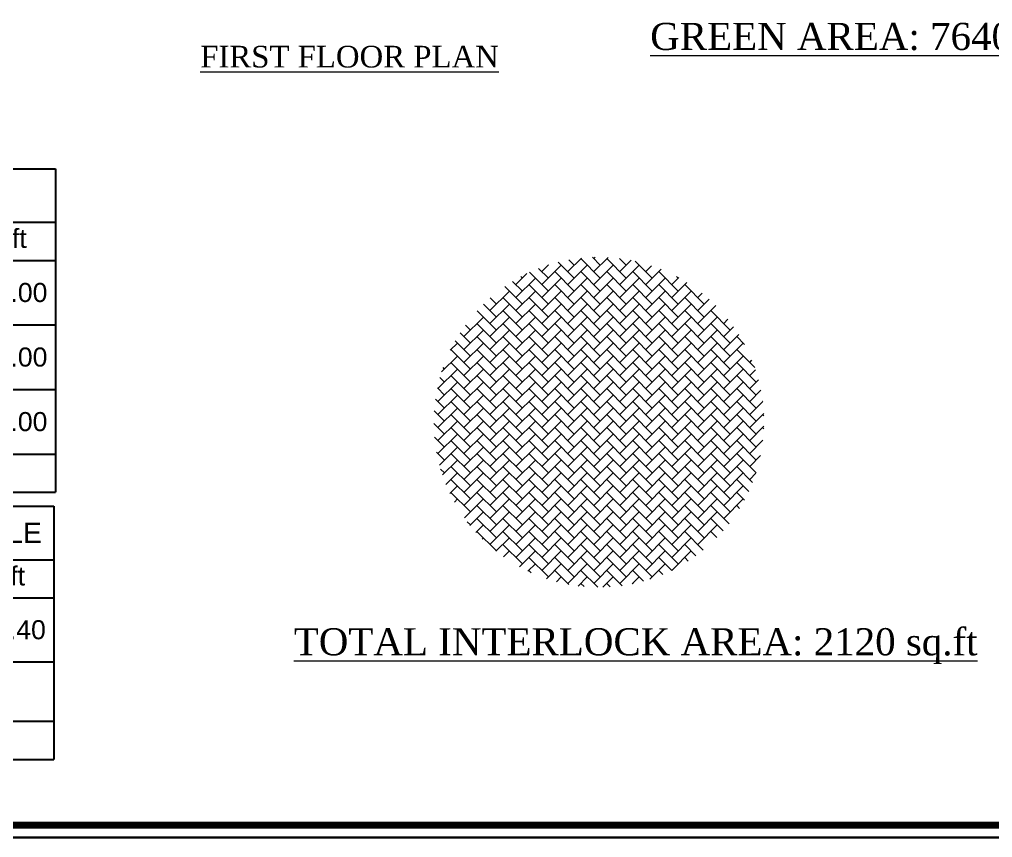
# Model space of a CAD drawing. Header units: centimetres. Extents: x 7997 to 116674, y 1017 to 13844.
# Drawn here: x 9807 to 11960, y 10287 to 12097 of the extents above; entities that cross this region are included whole.
import ezdxf
from ezdxf.enums import TextEntityAlignment as Align

# ---------------------------------------------------------------- set-up
doc = ezdxf.new("R2010")
doc.units = ezdxf.units.CM
doc.header["$LTSCALE"] = 200
doc.layers.add('DIM', color=11, linetype='Continuous')
for name, color, linetype, lineweight in [('HA', 251, 'Continuous', 0), ('HATCH', 8, 'Continuous', 5), ('TEXT', 6, 'Continuous', 18)]:
    doc.layers.add(name, color=color, linetype=linetype, lineweight=lineweight)
doc.styles.get("Standard").update_dxf_attribs({"font": 'arial.ttf'})
doc.styles.add('T1', font='times.ttf')

# ---------------------------------------------------------------- blocks, each defined once
blk = doc.blocks.new('*T473')
at = {"layer": 'DIM', "color": 0, "linetype": 'ByBlock', "lineweight": -2, "transparency": 16777216}
for p, q in [((0, 0), (1188, 0)), ((0, 0), (0, -715.3)), ((1188, 0), (1188, -715.3)), ((0, -118.2), (1188, -118.2)), ((703.8, -118.2), (703.8, -631)), ((939.9, -118.2), (939.9, -631)), ((0, -202.6), (1188, -202.6)), ((108.5, -202.6), (108.5, -488.2)), ((0, -345.4), (1188, -345.4)), ((0, -488.2), (1188, -488.2)), ((0, -631), (1188, -631)), ((0, -715.3), (1188, -715.3))]:
    blk.add_line(p, q, dxfattribs=at)
at = {"layer": 'DIM', "color": 0, "transparency": 16777216, "attachment_point": 5}
for s, insert, char_height, width in [('BUILT UP AREA SCHEDULE', (594, -59.1), 45, 1159.837), ('FLOOR', (351.9, -160.4), 42.19, 675.718), ('Sq.m', (821.9, -160.4), 42.19, 207.891), ('Sq.ft', (1063.9, -160.4), 42.19, 219.978), ('01', (54.3, -274), 42.19, 80.406), ('GROUND FLOOR', (406.2, -274), 42.188, 567.188), ('144.03', (821.9, -274), 42.19, 207.891), ('1550.00', (1063.9, -274), 42.19, 219.978), ('02', (54.3, -416.8), 42.19, 80.406), ('FIRST FLOOR', (406.2, -416.8), 42.188, 567.188), ('152.79', (821.9, -416.8), 42.19, 207.891), ('1645.00', (1063.9, -416.8), 42.19, 219.978), ('TOTAL', (351.9, -559.6), 42.19, 675.718), ('296.82', (821.9, -559.6), 42.19, 207.891), ('3195.00', (1063.9, -559.6), 42.19, 219.978)]:
    blk.add_mtext(s, dxfattribs=dict(at, insert=insert, char_height=char_height, width=width))
blk = doc.blocks.new('*T1388')
at = {"layer": 'DIM', "color": 0, "linetype": 'ByBlock', "lineweight": -2, "transparency": 16777216}
for p, q in [((0, 0), (1188, 0)), ((0, 0), (0, -559.9)), ((1188, 0), (1188, -559.9)), ((0, -118.2), (1188, -118.2)), ((703.8, -118.2), (703.8, -475.5)), ((939.9, -118.2), (939.9, -475.5)), ((0, -202.6), (1188, -202.6)), ((108.5, -202.6), (108.5, -344.3)), ((0, -344.3), (1188, -344.3)), ((0, -475.5), (1188, -475.5)), ((0, -559.9), (1188, -559.9))]:
    blk.add_line(p, q, dxfattribs=at)
at = {"layer": 'DIM', "color": 0, "transparency": 16777216, "attachment_point": 5}
for s, insert, char_height, width in [('AIR CONDITIONING AREA SCHEDULE', (594, -59.1), 45, 1159.837), ('FLOOR', (351.9, -160.4), 42.19, 675.718), ('Sq.m', (821.9, -160.4), 42.19, 207.891), ('Sq.ft', (1063.9, -160.4), 42.19, 219.978), ('01', (54.3, -273.4), 42.19, 80.406), ('GROUND+FIRST', (406.2, -273.4), 42.188, 567.188), ('290.00', (821.9, -273.4), 42.19, 207.891), ('3120.40', (1063.9, -273.4), 42.19, 219.978), ('TOTAL', (351.9, -409.9), 42.19, 675.718)]:
    blk.add_mtext(s, dxfattribs=dict(at, insert=insert, char_height=char_height, width=width))
blk = doc.blocks.new('08-TITLE SHEET-selattin', base_point=(45714.8, -203081.4))
at = {"color": 0}
blk.add_lwpolyline([(51244.8, -203081.4), (45714.8, -203081.4), (45714.8, -206921.4), (51244.8, -206921.4)], close=True, dxfattribs=at)
at = {"color": 0, "linetype": 'ByBlock', "const_width": 17}
blk.add_lwpolyline([(45744.3, -206891.9), (51215.3, -206891.9), (51215.3, -203110.8), (45744.3, -203110.8)], close=True, dxfattribs=at)
at = {"layer": 'HA', "ltscale": 1.2}
blk.add_lwpolyline([(45714.8, -203081.4), (51244.8, -203081.4), (51244.8, -206921.4), (45714.8, -206921.4)], close=True, dxfattribs=at)

msp = doc.modelspace()

# ---------------------------------------------------------------- hatches: boundary and pattern name
at = {"layer": 'HATCH'}
h = msp.add_hatch(dxfattribs=at)
h.set_pattern_fill('AR-HBONE', color=9, scale=0.2, style=0)
h.set_pattern_definition([(45, (-45189.354, 28378.818), (1e-13, 28.7368196), [60.96, -20.32]), (135, (-45174.986, 28393.187), (1e-13, 28.7368196), [60.96, -20.32])])
edge = h.paths.add_edge_path()
edge.add_arc((11088.5968, 11206.0039), 365.2018, 0, 360)

# ---------------------------------------------------------------- linework, layer by layer
at = {"linetype": 'Continuous'}
msp.add_lwpolyline([(7996.8733, 13844.0841), (13119.0358, 13844.0841), (13119.0358, 10287.2841), (7996.8733, 10287.2841)], close=True, dxfattribs=at)

# ---------------------------------------------------------------- block references
for name, p in [('*T473', (8698.23, 11766.6217)), ('*T1388', (8694.7325, 11020.0532))]:
    msp.add_blockref(name, p)
at = {"layer": 'DIM', "color": 0, "linetype": 'Continuous', "xscale": 0.9262499999999997, "yscale": 0.9262499999999997, "zscale": 0.9262499999999997}
msp.add_blockref('08-TITLE SHEET-selattin', (7996.8733, 13844.0841), dxfattribs=at)

# ---------------------------------------------------------------- texts
at = {"layer": 'TEXT', "style": 'T1'}
for s, height, p in [('%%UGREEN AREA: 7640.00 sq.ft', 60, (11749.6073, 12029.35)), ('%%UFIRST FLOOR PLAN', 48, (10536.9806, 11990.6089)), ('%%UTOTAL INTERLOCK AREA: 2120 sq.ft', 60, (11169.9901, 10690.3364))]:
    msp.add_text(s, height=height, dxfattribs=at).set_placement(p, align=Align.CENTER)

doc.saveas('drawing.dxf')
